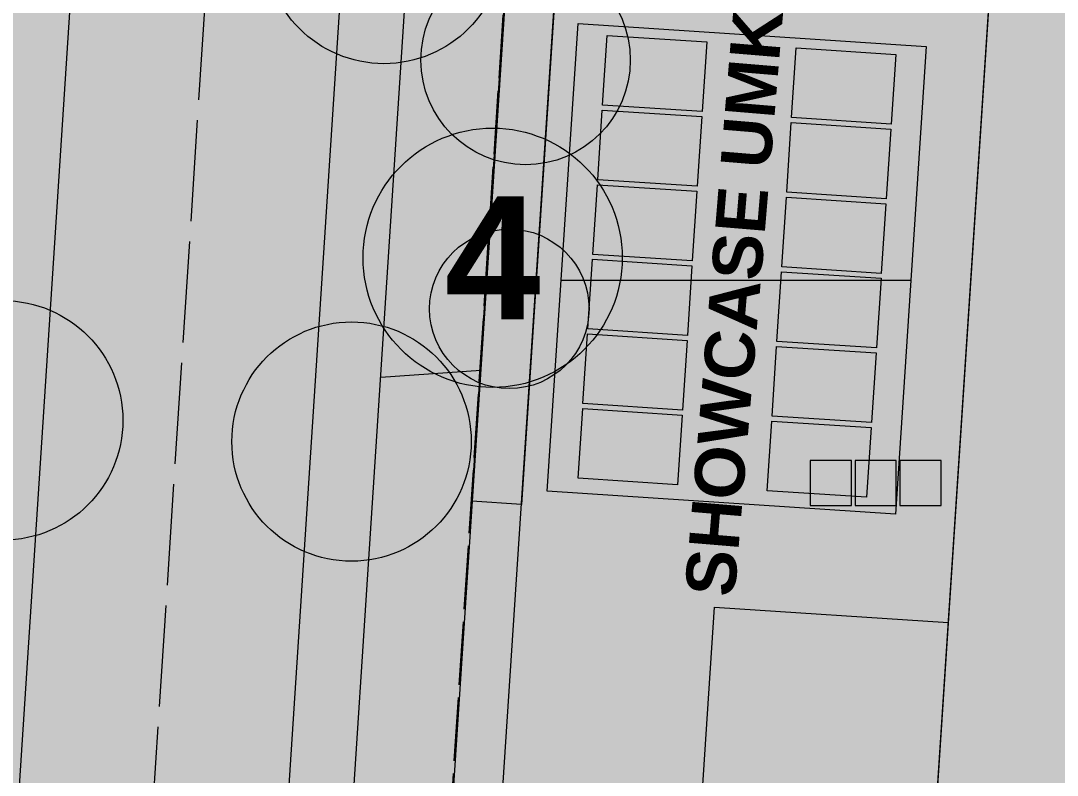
# Model space of a CAD drawing. Header units: metres. Extents: x 305909 to 307171, y 9156037 to 9156671.
# Drawn here: x 306875.17 to 306895.96, y 9156347.18 to 9156362.31 of the extents above; entities that cross this region are included whole.
import ezdxf
from ezdxf.enums import TextEntityAlignment as Align

# ---------------------------------------------------------------- set-up
doc = ezdxf.new("R2010")
doc.units = ezdxf.units.M
doc.linetypes.add('DASHED', pattern=[1.524, 1.27, -0.254])
for name, color, linetype, lineweight, true_color in [('B-BATAS_HPL_INDIKATIF', 7, 'DASHED', 25, 0x781414), ('B-BAYANGAN', 7, 'Continuous', 0, 0x76786c), ('D-PASAR_BANGUNAN', 7, 'Continuous', 35, 0xb03a2e), ('D-SHOWCASE_LAPAK', 7, 'Continuous', 13, 0xe98c2c), ('D-SHOWCASE_PLAZA', 7, 'Continuous', 13, 0xf7e3a3), ('J-BADAN_KOLEKTOR', 7, 'Continuous', 13, 0x6e6e6e), ('J-MARKA_TEPI', 7, 'Continuous', 13, 0xffffff), ('J-SUMBU_KOLEKTOR', 7, 'DASHED', 18, 0xffffff), ('P-TROTOAR_AYANI', 7, 'Continuous', 9, 0xd6c8b2), ('S-ZEBRA_CROSS', 7, 'Continuous', 0, 0xffffff), ('T-LABEL_ELEMEN', 7, 'Continuous', 0, 0x141414), ('T-NOMOR_ELEMEN', 7, 'Continuous', 18, 0x141414), ('U-PENANDA', 7, 'Continuous', 18, 0x192d78), ('V-JALUR_HIJAU_AYANI', 7, 'Continuous', 0, 0x96cd78), ('V-POHON_PENEDUH', 7, 'Continuous', 13, 0x288232)]:
    doc.layers.add(name, color=color, linetype=linetype, lineweight=lineweight, true_color=true_color)
for name, color, linetype in [('D-HALAMAN_DEPAN', 7, 'Continuous'), ('D-PASAR_KANOPI', 7, 'Continuous'), ('G-PERKERASAN', 7, 'Continuous'), ('G-TANAH', 7, 'Continuous'), ('J-MARKA_JALAN', 7, 'Continuous'), ('U-TITIK_PILAH', 7, 'Continuous'), ('V-PLANTER_DEPAN', 7, 'Continuous')]:
    doc.layers.add(name, color=color, linetype=linetype)
doc.styles.add('ARIALB', font='arialbd.ttf')

# ---------------------------------------------------------------- blocks, each defined once
blk = doc.blocks.new('PILAH')
at = {"true_color": 0x2e8c40}
h = blk.add_hatch(color=97, dxfattribs=at)
h.dxf.hatch_style = 1
h.paths.add_polyline_path([(-0.9, -0.3), (-0.35, -0.3), (-0.35, 0.3), (-0.9, 0.3)])
at = {"true_color": 0xecb01e}
h = blk.add_hatch(color=40, dxfattribs=at)
h.dxf.hatch_style = 1
h.paths.add_polyline_path([(-0.3, -0.3), (0.25, -0.3), (0.25, 0.3), (-0.3, 0.3)])
at = {"true_color": 0x6e6e6e}
h = blk.add_hatch(color=8, dxfattribs=at)
h.dxf.hatch_style = 1
h.paths.add_polyline_path([(0.3, -0.3), (0.85, -0.3), (0.85, 0.3), (0.3, 0.3)])
at = {"color": 250, "lineweight": 9, "true_color": 0x1e1e1e}
for points in [[(-0.9, -0.3), (-0.35, -0.3), (-0.35, 0.3), (-0.9, 0.3)], [(-0.3, -0.3), (0.25, -0.3), (0.25, 0.3), (-0.3, 0.3)], [(0.3, -0.3), (0.85, -0.3), (0.85, 0.3), (0.3, 0.3)]]:
    blk.add_lwpolyline(points, close=True, dxfattribs=at)
blk = doc.blocks.new('POHON')
at = {"true_color": 0x3e843e}
h = blk.add_hatch(color=97, dxfattribs=at)
h.dxf.hatch_style = 1
edge = h.paths.add_edge_path()
edge.add_arc((0, 0.78), 0.32, 0, 360)
at = {"true_color": 0x347638}
h = blk.add_hatch(color=97, dxfattribs=at)
h.dxf.hatch_style = 1
edge = h.paths.add_edge_path()
edge.add_arc((0, 0), 1, 0, 360)
at = {"true_color": 0x3e843e}
h = blk.add_hatch(color=97, dxfattribs=at)
h.dxf.hatch_style = 1
edge = h.paths.add_edge_path()
edge.add_arc((-0.5515, 0.5515), 0.32, 0, 360)
h = blk.add_hatch(color=97, dxfattribs=at)
h.dxf.hatch_style = 1
edge = h.paths.add_edge_path()
edge.add_arc((0.5515, 0.5515), 0.32, 0, 360)
at = {"true_color": 0x62a556}
h = blk.add_hatch(color=85, dxfattribs=at)
h.dxf.hatch_style = 1
edge = h.paths.add_edge_path()
edge.add_arc((-0.2, 0.22), 0.55, 0, 360)
at = {"true_color": 0x697060}
h = blk.add_hatch(color=251, dxfattribs=at)
h.dxf.hatch_style = 1
edge = h.paths.add_edge_path()
edge.add_arc((0.38, -0.38), 1, 0, 360)
at = {"true_color": 0x3e843e}
h = blk.add_hatch(color=97, dxfattribs=at)
h.dxf.hatch_style = 1
edge = h.paths.add_edge_path()
edge.add_arc((-0.78, 0), 0.32, 0, 360)
h = blk.add_hatch(color=97, dxfattribs=at)
h.dxf.hatch_style = 1
edge = h.paths.add_edge_path()
edge.add_arc((0.78, 0), 0.32, 0, 360)
h = blk.add_hatch(color=97, dxfattribs=at)
h.dxf.hatch_style = 1
edge = h.paths.add_edge_path()
edge.add_arc((-0.5515, -0.5515), 0.32, 0, 360)
h = blk.add_hatch(color=97, dxfattribs=at)
h.dxf.hatch_style = 1
edge = h.paths.add_edge_path()
edge.add_arc((0.5515, -0.5515), 0.32, 0, 360)
h = blk.add_hatch(color=97, dxfattribs=at)
h.dxf.hatch_style = 1
edge = h.paths.add_edge_path()
edge.add_arc((0, -0.78), 0.32, 0, 360)
at = {"color": 99, "lineweight": 9, "true_color": 0x235528}
blk.add_circle((0, 0), 1, dxfattribs=at)
blk = doc.blocks.new('PENANDA')
at = {"true_color": 0x192d78}
h = blk.add_hatch(color=166, dxfattribs=at)
h.dxf.hatch_style = 1
h.paths.add_polyline_path([(0, 1.6), (-1.4, -0.9), (1.4, -0.9)])

msp = doc.modelspace()

# ---------------------------------------------------------------- hatches: boundary and pattern name
at = {"layer": 'B-BAYANGAN', "true_color": 0x76786c}
h = msp.add_hatch(color=8, dxfattribs=at)
h.dxf.hatch_style = 1
h.paths.add_polyline_path([(306894.269, 9156383.122), (306892.866, 9156361.768), (306888.076, 9156362.083), (306889.479, 9156383.437), (306894.269, 9156383.122)])
at = {"layer": 'D-HALAMAN_DEPAN', "true_color": 0xecdec4}
h = msp.add_hatch(color=254, dxfattribs=at)
h.dxf.hatch_style = 1
h.paths.add_polyline_path([(306887.459, 9156386.836), (306896.141, 9156386.266), (306889.801, 9156289.774), (306881.12, 9156290.344), (306887.459, 9156386.836)])
at = {"layer": 'D-HALAMAN_DEPAN', "true_color": 0xd6c4a4}
h = msp.add_hatch(dxfattribs=at)
h.set_pattern_fill('NET', color=9, scale=6)
h.paths.add_polyline_path([(306887.459, 9156386.836), (306896.141, 9156386.266), (306889.801, 9156289.774), (306881.12, 9156290.344), (306887.459, 9156386.836)])
at = {"layer": 'D-PASAR_BANGUNAN', "true_color": 0xd05240}
h = msp.add_hatch(color=13, dxfattribs=at)
h.dxf.hatch_style = 1
h.paths.add_polyline_path([(306895.984, 9156383.871), (306895.984, 9156383.871), (306921.155, 9156355.159), (306918.664, 9156317.24), (306889.952, 9156292.069), (306895.984, 9156383.871)])
at = {"layer": 'D-PASAR_KANOPI', "true_color": 0x404044}
h = msp.add_hatch(color=250, dxfattribs=at)
h.dxf.hatch_style = 1
h.paths.add_polyline_path([(306889.084, 9156350.551), (306893.774, 9156350.243), (306892.174, 9156325.896), (306887.485, 9156326.204), (306889.084, 9156350.551)])
at = {"layer": 'D-SHOWCASE_LAPAK', "true_color": 0xe98c2c}
h = msp.add_hatch(color=30, dxfattribs=at)
h.dxf.hatch_style = 1
h.paths.add_polyline_path([(306886.931, 9156362.017), (306888.927, 9156361.886), (306888.835, 9156360.489), (306886.839, 9156360.62), (306886.931, 9156362.017)])
h = msp.add_hatch(color=30, dxfattribs=at)
h.dxf.hatch_style = 1
h.paths.add_polyline_path([(306890.723, 9156361.768), (306892.719, 9156361.637), (306892.627, 9156360.24), (306890.631, 9156360.371), (306890.723, 9156361.768)])
h = msp.add_hatch(color=30, dxfattribs=at)
h.dxf.hatch_style = 1
h.paths.add_polyline_path([(306886.833, 9156360.52), (306888.829, 9156360.389), (306888.737, 9156358.992), (306886.741, 9156359.123), (306886.833, 9156360.52)])
h = msp.add_hatch(color=30, dxfattribs=at)
h.dxf.hatch_style = 1
h.paths.add_polyline_path([(306890.625, 9156360.271), (306892.62, 9156360.14), (306892.529, 9156358.743), (306890.533, 9156358.874), (306890.625, 9156360.271)])
h = msp.add_hatch(color=30, dxfattribs=at)
h.dxf.hatch_style = 1
h.paths.add_polyline_path([(306886.735, 9156359.024), (306888.73, 9156358.892), (306888.638, 9156357.496), (306886.643, 9156357.627), (306886.735, 9156359.024)])
h = msp.add_hatch(color=30, dxfattribs=at)
h.dxf.hatch_style = 1
h.paths.add_polyline_path([(306890.526, 9156358.774), (306892.522, 9156358.643), (306892.43, 9156357.246), (306890.435, 9156357.378), (306890.526, 9156358.774)])
h = msp.add_hatch(color=30, dxfattribs=at)
h.dxf.hatch_style = 1
h.paths.add_polyline_path([(306886.636, 9156357.527), (306888.632, 9156357.396), (306888.54, 9156355.999), (306886.544, 9156356.13), (306886.636, 9156357.527)])
h = msp.add_hatch(color=30, dxfattribs=at)
h.dxf.hatch_style = 1
h.paths.add_polyline_path([(306890.428, 9156357.278), (306892.424, 9156357.147), (306892.332, 9156355.75), (306890.336, 9156355.881), (306890.428, 9156357.278)])
h = msp.add_hatch(color=30, dxfattribs=at)
h.dxf.hatch_style = 1
h.paths.add_polyline_path([(306886.538, 9156356.03), (306888.534, 9156355.899), (306888.442, 9156354.502), (306886.446, 9156354.633), (306886.538, 9156356.03)])
h = msp.add_hatch(color=30, dxfattribs=at)
h.dxf.hatch_style = 1
h.paths.add_polyline_path([(306890.33, 9156355.781), (306892.325, 9156355.65), (306892.234, 9156354.253), (306890.238, 9156354.384), (306890.33, 9156355.781)])
h = msp.add_hatch(color=30, dxfattribs=at)
h.dxf.hatch_style = 1
h.paths.add_polyline_path([(306886.44, 9156354.533), (306888.435, 9156354.402), (306888.343, 9156353.005), (306886.348, 9156353.136), (306886.44, 9156354.533)])
h = msp.add_hatch(color=30, dxfattribs=at)
h.dxf.hatch_style = 1
h.paths.add_polyline_path([(306890.231, 9156354.284), (306892.227, 9156354.153), (306892.135, 9156352.756), (306890.14, 9156352.887), (306890.231, 9156354.284)])
at = {"layer": 'D-SHOWCASE_PLAZA', "true_color": 0xf6e6ba}
h = msp.add_hatch(color=254, dxfattribs=at)
h.dxf.hatch_style = 1
h.paths.add_polyline_path([(306893.331, 9156361.797), (306892.714, 9156352.417), (306885.729, 9156352.876), (306886.346, 9156362.256), (306893.331, 9156361.797)])
at = {"layer": 'D-SHOWCASE_PLAZA', "true_color": 0xdcc496}
h = msp.add_hatch(dxfattribs=at)
h.set_pattern_fill('NET', color=31, scale=4)
h.paths.add_polyline_path([(306893.331, 9156361.797), (306892.714, 9156352.417), (306885.729, 9156352.876), (306886.346, 9156362.256), (306893.331, 9156361.797)])
at = {"layer": 'G-PERKERASAN', "true_color": 0xe0ded9}
h = msp.add_hatch(color=254, dxfattribs=at)
h.dxf.hatch_style = 1
h.paths.add_polyline_path([(306927.367, 9156200.899), (306914.425, 9156199.401), (306871.946, 9156198.019), (306868.838, 9156144.144), (306843.973, 9156139.654), (306613.966, 9156113.407), (306520.721, 9156109.954), (306490.891, 9156113.339), (306490.891, 9156130.788), (306527.331, 9156127.935), (306527.76, 9156145.94), (306529.801, 9156231.677), (306512.264, 9156228.096), (306490.891, 9156230.233), (306490.891, 9156525.396), (306504.834, 9156523.084), (306572.178, 9156510.306), (306677.166, 9156490.276), (306781.809, 9156471.972), (306833.432, 9156467.309), (306884.355, 9156462.71), (306888.869, 9156462.302), (306927.367, 9156458.335), (306927.367, 9156401.733), (306880.738, 9156410.367), (306872.191, 9156289.958), (306880.063, 9156289.504), (306887.261, 9156399.075), (306927.367, 9156393.311), (306927.367, 9156281.994), (306926.264, 9156282.067), (306926.137, 9156271.641), (306927.367, 9156271.571), (306927.367, 9156261.486), (306927.056, 9156261.509), (306925.118, 9156229.109), (306925.062, 9156229.112), (306925.027, 9156228.301), (306925.75, 9156228.324), (306927.367, 9156240.415), (306927.367, 9156209.547), (306891.749, 9156208.374), (306886.184, 9156208.191), (306882.096, 9156208.056), (306881.637, 9156222), (306879.908, 9156222), (306879.787, 9156200), (306885.632, 9156200.303), (306885.601, 9156199.857), (306906.625, 9156201.392), (306908.7, 9156201.5), (306927.367, 9156203.76), (306927.367, 9156200.899)])
at = {"layer": 'G-TANAH', "true_color": 0xddc498}
h = msp.add_hatch(color=31, dxfattribs=at)
h.dxf.hatch_style = 1
h.paths.add_polyline_path([(306990.914, 9156275.514), (306984.02, 9156275.967), (306957.078, 9156277.737), (306964.322, 9156387.999), (306887.261, 9156399.075), (306880.063, 9156289.504), (306871.511, 9156289.998), (306880.545, 9156410.402), (306972.637, 9156393.351), (306964.486, 9156279.602), (306990.978, 9156277.564), (306990.915, 9156275.513), (306990.915, 9156275.514), (306990.914, 9156275.514)])
at = {"layer": 'G-TANAH', "true_color": 0xba9c6e}
h = msp.add_hatch(dxfattribs=at)
h.set_pattern_fill('AR-SAND', color=33, scale=0.06)
h.paths.add_polyline_path([(306990.914, 9156275.514), (306984.02, 9156275.967), (306957.078, 9156277.737), (306964.322, 9156387.999), (306887.261, 9156399.075), (306880.063, 9156289.504), (306871.511, 9156289.998), (306880.545, 9156410.402), (306972.637, 9156393.351), (306964.486, 9156279.602), (306990.978, 9156277.564), (306990.915, 9156275.513), (306990.915, 9156275.514), (306990.914, 9156275.514)])
at = {"layer": 'J-BADAN_KOLEKTOR', "true_color": 0x54565a}
h = msp.add_hatch(color=251, dxfattribs=at)
h.dxf.hatch_style = 1
h.paths.add_polyline_path([(306889.931, 9156640), (306895.936, 9156640), (306895.475, 9156629.11), (306895.474, 9156629.085), (306895.474, 9156629.061), (306893.315, 9156557.748), (306893.149, 9156552.271), (306893.014, 9156547.717), (306892.993, 9156546.713), (306891.335, 9156465.673), (306891.237, 9156460.847), (306891.218, 9156460.566), (306890.645, 9156455.57), (306884.99, 9156406.251), (306884.352, 9156400.688), (306883.008, 9156380.059), (306877.639, 9156297.634), (306877.621, 9156297.351), (306877.32, 9156262.081), (306877.209, 9156249.122), (306877.194, 9156247.327), (306877.054, 9156230.998), (306876.993, 9156223.828), (306876.993, 9156223.827), (306876.813, 9156202.951), (306876.76, 9156196.862), (306876.753, 9156196.674), (306876.43, 9156192.144), (306875.837, 9156183.84), (306875.836, 9156183.815), (306875.834, 9156183.79), (306874.011, 9156152.681), (306874.01, 9156152.675), (306874.01, 9156152.669), (306873.9, 9156150.695), (306873.792, 9156148.75), (306873.788, 9156148.669), (306873.786, 9156148.588), (306873.743, 9156145.719), (306873.719, 9156144.136), (306873.718, 9156144.098), (306873.716, 9156144.044), (306873.716, 9156144.024), (306873.714, 9156143.986), (306873.657, 9156142.889), (306873.495, 9156139.805), (306873.492, 9156139.752), (306873.491, 9156139.7), (306873.213, 9156129.068), (306873.057, 9156123.08), (306872.863, 9156115.623), (306872.83, 9156115.253), (306872.163, 9156110.834), (306864.194, 9156058.08), (306864.167, 9156057.904), (306864.156, 9156057.726), (306863.079, 9156040), (306857.068, 9156040), (306857.115, 9156040.772), (306857.836, 9156052.639), (306858.186, 9156058.401), (306858.215, 9156058.667), (306858.909, 9156063.262), (306864.38, 9156099.484), (306866.833, 9156115.72), (306866.87, 9156115.965), (306866.876, 9156116.213), (306866.922, 9156117.98), (306867.495, 9156139.935), (306867.495, 9156139.962), (306867.497, 9156140.001), (306867.498, 9156140.014), (306867.499, 9156140.041), (306867.717, 9156144.189), (306867.72, 9156144.264), (306867.722, 9156144.338), (306867.781, 9156148.295), (306867.789, 9156148.8), (306867.79, 9156148.84), (306867.793, 9156148.916), (306867.793, 9156148.921), (306867.795, 9156148.961), (306867.862, 9156150.175), (306868.019, 9156153.006), (306869.543, 9156179.003), (306869.847, 9156184.185), (306869.849, 9156184.223), (306870.257, 9156189.937), (306870.599, 9156194.727), (306870.753, 9156196.882), (306870.761, 9156197.007), (306870.763, 9156197.132), (306870.863, 9156208.724), (306870.993, 9156223.879), (306870.993, 9156223.879), (306871.049, 9156230.433), (306871.196, 9156247.647), (306871.329, 9156263.171), (306871.446, 9156276.873), (306871.551, 9156289.206), (306871.622, 9156297.487), (306871.628, 9156297.656), (306871.981, 9156303.077), (306872.914, 9156317.396), (306878.368, 9156401.127), (306878.372, 9156401.176), (306878.38, 9156401.273), (306878.385, 9156401.322), (306880.543, 9156420.136), (306884.601, 9156455.528), (306885.241, 9156461.11), (306885.363, 9156467.081), (306887.015, 9156547.847), (306887.016, 9156547.874), (306887.152, 9156552.449), (306887.152, 9156552.45), (306889.305, 9156623.574), (306889.305, 9156623.574), (306889.478, 9156629.285), (306889.479, 9156629.321), (306889.699, 9156634.526), (306889.931, 9156640)])
at = {"layer": 'J-MARKA_JALAN', "true_color": 0xffffff}
h = msp.add_hatch(color=7, dxfattribs=at)
h.dxf.hatch_style = 1
h.paths.add_polyline_path([(306880.195, 9156357.8), (306880.945, 9156359.4), (306880.475, 9156359.4), (306880.475, 9156362.2), (306879.915, 9156362.2), (306879.915, 9156359.4), (306879.445, 9156359.4)])
at = {"layer": 'P-TROTOAR_AYANI', "true_color": 0xd8d0c2}
h = msp.add_hatch(color=254, dxfattribs=at)
h.dxf.hatch_style = 1
h.paths.add_polyline_path([(306880.115, 9156293.223), (306879.749, 9156293.684), (306879.43, 9156294.179), (306879.161, 9156294.702), (306878.944, 9156295.249), (306878.783, 9156295.815), (306878.677, 9156296.394), (306878.629, 9156296.98), (306878.639, 9156297.593), (306884.005, 9156379.97), (306884.074, 9156380.579), (306884.199, 9156381.155), (306884.378, 9156381.716), (306884.613, 9156382.256), (306884.899, 9156382.771), (306885.234, 9156383.255), (306885.614, 9156383.704), (306886.038, 9156384.114), (306886.302, 9156384.324), (306886.014, 9156379.941), (306885.997, 9156379.791), (306885.14, 9156366.628), (306880.304, 9156293.027), (306880.115, 9156293.223)])
at = {"layer": 'P-TROTOAR_AYANI', "true_color": 0xc4bcae}
h = msp.add_hatch(dxfattribs=at)
h.set_pattern_fill('NET', color=9, scale=6, angle=4)
h.paths.add_polyline_path([(306880.115, 9156293.223), (306879.749, 9156293.684), (306879.43, 9156294.179), (306879.161, 9156294.702), (306878.944, 9156295.249), (306878.783, 9156295.815), (306878.677, 9156296.394), (306878.629, 9156296.98), (306878.639, 9156297.593), (306884.005, 9156379.97), (306884.074, 9156380.579), (306884.199, 9156381.155), (306884.378, 9156381.716), (306884.613, 9156382.256), (306884.899, 9156382.771), (306885.234, 9156383.255), (306885.614, 9156383.704), (306886.038, 9156384.114), (306886.302, 9156384.324), (306886.014, 9156379.941), (306885.997, 9156379.791), (306885.14, 9156366.628), (306880.304, 9156293.027), (306880.115, 9156293.223)])
at = {"layer": 'S-ZEBRA_CROSS', "true_color": 0xffffff}
h = msp.add_hatch(color=7, dxfattribs=at)
h.dxf.hatch_style = 1
h.paths.add_polyline_path([(306889.183, 9156352.048), (306889.632, 9156352.019), (306889.533, 9156350.522), (306889.084, 9156350.551), (306889.183, 9156352.048)])
h = msp.add_hatch(color=7, dxfattribs=at)
h.dxf.hatch_style = 1
h.paths.add_polyline_path([(306889.981, 9156351.996), (306890.43, 9156351.966), (306890.332, 9156350.469), (306889.882, 9156350.499), (306889.981, 9156351.996)])
h = msp.add_hatch(color=7, dxfattribs=at)
h.dxf.hatch_style = 1
h.paths.add_polyline_path([(306890.779, 9156351.943), (306891.228, 9156351.914), (306891.13, 9156350.417), (306890.681, 9156350.446), (306890.779, 9156351.943)])
h = msp.add_hatch(color=7, dxfattribs=at)
h.dxf.hatch_style = 1
h.paths.add_polyline_path([(306891.577, 9156351.891), (306892.026, 9156351.861), (306891.928, 9156350.365), (306891.479, 9156350.394), (306891.577, 9156351.891)])
h = msp.add_hatch(color=7, dxfattribs=at)
h.dxf.hatch_style = 1
h.paths.add_polyline_path([(306892.376, 9156351.838), (306892.825, 9156351.809), (306892.726, 9156350.312), (306892.277, 9156350.342), (306892.376, 9156351.838)])
h = msp.add_hatch(color=7, dxfattribs=at)
h.dxf.hatch_style = 1
h.paths.add_polyline_path([(306893.174, 9156351.786), (306893.623, 9156351.756), (306893.525, 9156350.26), (306893.076, 9156350.289), (306893.174, 9156351.786)])
at = {"layer": 'T-NOMOR_ELEMEN', "true_color": 0xffffff}
h = msp.add_hatch(color=7, dxfattribs=at)
h.dxf.hatch_style = 1
edge = h.paths.add_edge_path()
edge.add_arc((306884.634, 9156357.558), 2.6, 0, 360)
at = {"layer": 'V-JALUR_HIJAU_AYANI', "true_color": 0x8abe64}
h = msp.add_hatch(color=83, dxfattribs=at)
h.dxf.hatch_style = 1
h.paths.add_polyline_path([(306881.517, 9156459.883), (306882.025, 9156459.731), (306882.509, 9156459.513), (306882.96, 9156459.233), (306883.369, 9156458.895), (306883.731, 9156458.506), (306884.037, 9156458.073), (306884.284, 9156457.603), (306884.466, 9156457.105), (306884.581, 9156456.587), (306884.626, 9156456.058), (306884.601, 9156455.528), (306878.385, 9156401.322), (306878.38, 9156401.273), (306878.372, 9156401.176), (306878.368, 9156401.127), (306871.981, 9156303.077), (306871.914, 9156302.566), (306871.783, 9156302.068), (306871.588, 9156301.591), (306871.334, 9156301.143), (306871.024, 9156300.731), (306870.664, 9156300.363), (306870.26, 9156300.044), (306869.817, 9156299.779), (306869.345, 9156299.574), (306868.85, 9156299.431), (306868.341, 9156299.352), (306867.826, 9156299.34), (306864.231, 9156299.487), (306864.296, 9156300.486), (306867.835, 9156300.341), (306868.253, 9156300.351), (306868.634, 9156300.409), (306869.005, 9156300.517), (306869.359, 9156300.67), (306869.691, 9156300.869), (306869.994, 9156301.108), (306870.264, 9156301.384), (306870.496, 9156301.693), (306870.687, 9156302.028), (306870.832, 9156302.386), (306870.931, 9156302.759), (306870.985, 9156303.174), (306877.37, 9156401.192), (306877.371, 9156401.204), (306877.375, 9156401.253), (306877.376, 9156401.265), (306877.384, 9156401.363), (306877.386, 9156401.375), (306877.391, 9156401.424), (306877.392, 9156401.436), (306883.604, 9156455.609), (306883.624, 9156456.039), (306883.59, 9156456.435), (306883.504, 9156456.824), (306883.368, 9156457.197), (306883.183, 9156457.55), (306882.953, 9156457.874), (306882.682, 9156458.166), (306882.375, 9156458.418), (306882.037, 9156458.628), (306881.675, 9156458.792), (306881.294, 9156458.906), (306880.868, 9156458.974), (306877.482, 9156459.285), (306877.596, 9156460.279), (306880.993, 9156459.967), (306881.517, 9156459.883)])
h = msp.add_hatch(color=83, dxfattribs=at)
h.dxf.hatch_style = 1
h.paths.add_polyline_path([(306879.84, 9156292.069), (306879.362, 9156292.563), (306878.935, 9156293.101), (306878.563, 9156293.678), (306878.249, 9156294.289), (306877.996, 9156294.927), (306877.808, 9156295.587), (306877.684, 9156296.263), (306877.628, 9156296.947), (306877.639, 9156297.634), (306883.008, 9156380.059), (306883.087, 9156380.742), (306883.231, 9156381.414), (306883.441, 9156382.068), (306883.715, 9156382.699), (306884.048, 9156383.299), (306884.439, 9156383.865), (306884.884, 9156384.389), (306885.377, 9156384.867), (306885.916, 9156385.294), (306886.386, 9156385.597), (306886.302, 9156384.324), (306886.038, 9156384.114), (306885.614, 9156383.704), (306885.234, 9156383.255), (306884.899, 9156382.771), (306884.613, 9156382.256), (306884.378, 9156381.716), (306884.199, 9156381.155), (306884.074, 9156380.579), (306884.005, 9156379.97), (306878.639, 9156297.593), (306878.629, 9156296.98), (306878.677, 9156296.394), (306878.783, 9156295.815), (306878.944, 9156295.249), (306879.161, 9156294.702), (306879.43, 9156294.179), (306879.749, 9156293.684), (306880.115, 9156293.223), (306880.304, 9156293.027), (306880.22, 9156291.747), (306879.84, 9156292.069)])
at = {"layer": 'V-PLANTER_DEPAN', "true_color": 0x82ba64}
h = msp.add_hatch(color=83, dxfattribs=at)
h.dxf.hatch_style = 1
h.paths.add_polyline_path([(306885.211, 9156352.61), (306884.213, 9156352.675), (306885.55, 9156373.031), (306886.548, 9156372.966), (306885.211, 9156352.61)])

# ---------------------------------------------------------------- linework, layer by layer
at = {"layer": 'B-BATAS_HPL_INDIKATIF'}
msp.add_lwpolyline([(306887.261, 9156399.075), (306964.322, 9156387.999), (306957.078, 9156277.737), (306984.02, 9156275.967), (306982.636, 9156254.912), (306954.796, 9156256.742), (306955.498, 9156267.418), (306928.036, 9156269.223), (306928.869, 9156281.895), (306879.775, 9156285.121), (306887.261, 9156399.075)], close=True, dxfattribs=at)
at = {"layer": 'D-HALAMAN_DEPAN', "color": 253, "lineweight": 9, "true_color": 0xb8ad98}
msp.add_lwpolyline([(306887.459, 9156386.836), (306896.141, 9156386.266), (306889.801, 9156289.774), (306881.12, 9156290.344), (306887.459, 9156386.836)], close=True, dxfattribs=at)
at = {"layer": 'D-PASAR_BANGUNAN', "color": 19, "lineweight": 13, "true_color": 0x66281f}
msp.add_lwpolyline([(306895.983, 9156383.871), (306949.867, 9156380.331), (306943.836, 9156288.528), (306889.952, 9156292.069), (306895.983, 9156383.871)], close=True, dxfattribs=at)
at = {"layer": 'D-PASAR_KANOPI', "color": 250, "lineweight": 13, "true_color": 0x1e1e1e}
msp.add_lwpolyline([(306889.084, 9156350.551), (306893.774, 9156350.243), (306892.174, 9156325.896), (306887.485, 9156326.204), (306889.084, 9156350.551)], close=True, dxfattribs=at)
at = {"layer": 'D-SHOWCASE_LAPAK', "color": 34, "lineweight": 13, "true_color": 0x8b541a}
for points in [[(306886.931, 9156362.017), (306888.927, 9156361.886), (306888.835, 9156360.489), (306886.839, 9156360.62), (306886.931, 9156362.017)], [(306890.723, 9156361.768), (306892.719, 9156361.637), (306892.627, 9156360.24), (306890.631, 9156360.371), (306890.723, 9156361.768)], [(306886.833, 9156360.52), (306888.829, 9156360.389), (306888.737, 9156358.992), (306886.741, 9156359.123), (306886.833, 9156360.52)], [(306890.625, 9156360.271), (306892.62, 9156360.14), (306892.529, 9156358.743), (306890.533, 9156358.874), (306890.625, 9156360.271)], [(306886.735, 9156359.024), (306888.73, 9156358.892), (306888.638, 9156357.496), (306886.643, 9156357.627), (306886.735, 9156359.024)], [(306890.526, 9156358.774), (306892.522, 9156358.643), (306892.43, 9156357.246), (306890.435, 9156357.378), (306890.526, 9156358.774)], [(306886.636, 9156357.527), (306888.632, 9156357.396), (306888.54, 9156355.999), (306886.544, 9156356.13), (306886.636, 9156357.527)], [(306890.428, 9156357.278), (306892.424, 9156357.147), (306892.332, 9156355.75), (306890.336, 9156355.881), (306890.428, 9156357.278)], [(306886.538, 9156356.03), (306888.534, 9156355.899), (306888.442, 9156354.502), (306886.446, 9156354.633), (306886.538, 9156356.03)], [(306890.33, 9156355.781), (306892.325, 9156355.65), (306892.234, 9156354.253), (306890.238, 9156354.384), (306890.33, 9156355.781)], [(306886.44, 9156354.533), (306888.435, 9156354.402), (306888.343, 9156353.005), (306886.348, 9156353.136), (306886.44, 9156354.533)], [(306890.231, 9156354.284), (306892.227, 9156354.153), (306892.135, 9156352.756), (306890.14, 9156352.887), (306890.231, 9156354.284)]]:
    msp.add_lwpolyline(points, close=True, dxfattribs=at)
at = {"layer": 'D-SHOWCASE_PLAZA', "color": 253, "lineweight": 9, "true_color": 0xbfb391}
msp.add_lwpolyline([(306893.331, 9156361.797), (306892.714, 9156352.417), (306885.729, 9156352.876), (306886.346, 9156362.256), (306893.331, 9156361.797)], close=True, dxfattribs=at)
at = {"layer": 'J-MARKA_TEPI'}
for points in [[(306872.376, 9156304.523), (306878.669, 9156401.132), (306878.681, 9156401.264), (306884.732, 9156454.035)], [(306877.435, 9156299.119), (306882.613, 9156378.614)]]:
    msp.add_lwpolyline(points, dxfattribs=at)
at = {"layer": 'J-SUMBU_KOLEKTOR', "linetype": 'DASHED', "ltscale": 1.6}
msp.add_lwpolyline([(306860.074, 9156040), (306861.181, 9156058.219), (306869.864, 9156115.701), (306870.494, 9156139.87), (306870.719, 9156144.162), (306870.789, 9156148.775), (306871.015, 9156152.846), (306872.842, 9156184.01), (306873.761, 9156196.887), (306873.993, 9156223.853), (306874.621, 9156297.461), (306881.363, 9156400.956), (306888.237, 9156460.908), (306890.015, 9156547.793), (306890.151, 9156552.361), (306892.476, 9156629.194), (306892.934, 9156640)], dxfattribs=at)
at = {"layer": 'P-TROTOAR_AYANI', "color": 252, "lineweight": 9, "true_color": 0xa09688}
msp.add_lwpolyline([(306880.115, 9156293.223), (306879.749, 9156293.684), (306879.43, 9156294.179), (306879.161, 9156294.702), (306878.944, 9156295.249), (306878.783, 9156295.815), (306878.677, 9156296.394), (306878.629, 9156296.98), (306878.639, 9156297.593), (306884.005, 9156379.97), (306884.074, 9156380.579), (306884.199, 9156381.155), (306884.378, 9156381.716), (306884.613, 9156382.256), (306884.899, 9156382.771), (306885.234, 9156383.255), (306885.614, 9156383.704), (306886.038, 9156384.114), (306886.302, 9156384.324), (306886.014, 9156379.941), (306885.997, 9156379.791), (306885.14, 9156366.628), (306880.304, 9156293.027), (306880.115, 9156293.223)], close=True, dxfattribs=at)
at = {"layer": 'T-NOMOR_ELEMEN'}
msp.add_circle((306884.634, 9156357.558), 2.6, dxfattribs=at)
at = {"layer": 'V-PLANTER_DEPAN', "color": 85, "lineweight": 9, "true_color": 0x65914e}
msp.add_lwpolyline([(306885.211, 9156352.61), (306884.213, 9156352.675), (306885.55, 9156373.031), (306886.548, 9156372.966), (306885.211, 9156352.61)], close=True, dxfattribs=at)

# ---------------------------------------------------------------- block references
at = {"layer": 'U-PENANDA'}
msp.add_blockref('PENANDA', (306885.136, 9156354.519), dxfattribs=at)
at = {"layer": 'U-TITIK_PILAH', "xscale": 1.5, "yscale": 1.5}
msp.add_blockref('PILAH', (306892.355, 9156353.042), dxfattribs=at)
at = {"layer": 'V-POHON_PENEDUH'}
for p, xscale, yscale, rotation in [((306882.453, 9156363.851), 2.4, 2.4, 29.0092684320499), ((306875.466, 9156364.275), 1.8, 1.8, 16.76976502239226), ((306885.295, 9156361.523), 2.1, 2.1, 170.6945267634333), ((306884.968, 9156356.534), 1.6, 1.6, 305.6172935344613), ((306881.803, 9156353.872), 2.4, 2.4, 140.7418931279618), ((306874.816, 9156354.297), 2.4, 2.4, 17.85215282031773)]:
    msp.add_blockref('POHON', p, dxfattribs=dict(at, xscale=xscale, yscale=yscale, rotation=rotation))

# ---------------------------------------------------------------- texts
at = {"layer": 'T-LABEL_ELEMEN', "style": 'ARIALB'}
msp.add_text('SHOWCASE UMKM', height=1, rotation=85.2422, dxfattribs=at).set_placement((306889.523, 9156357.237), align=Align.MIDDLE_CENTER)
at = {"layer": 'T-NOMOR_ELEMEN', "style": 'ARIALB'}
msp.add_text('4', height=2.47, dxfattribs=at).set_placement((306884.634, 9156357.558), align=Align.MIDDLE_CENTER)

doc.saveas('drawing.dxf')
